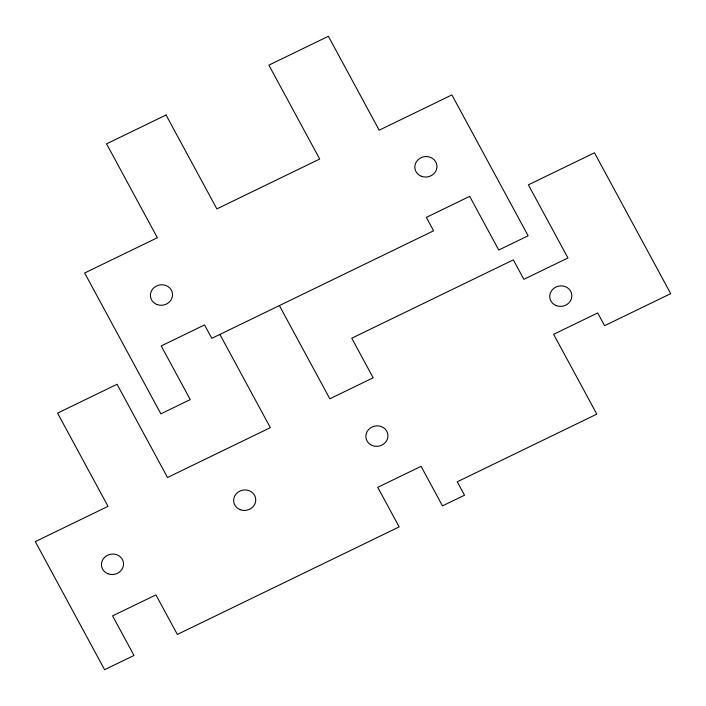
<?xml version="1.0" encoding="UTF-8"?>
<svg xmlns="http://www.w3.org/2000/svg" width="706" height="706" viewBox="0 0 706 706"><rect width="100%" height="100%" fill="white"/><g stroke="black" fill="none" stroke-linecap="round" stroke-linejoin="round"><path stroke-width="1.06" d="M279.382 305.574L329.834 398.802L373.165 377.789L351.756 338.218L513.341 259.87L523.87 279.32L567.942 257.955L528.379 184.848L594.478 152.796L670.7 293.643L604.592 325.695L597.7 312.952L553.628 334.317L596.817 414.131L457.267 481.792L464.522 495.206L442.485 505.893L421.076 466.322L377.745 487.334L399.155 526.905L177.338 634.447L155.92 594.884L112.589 615.888L133.999 655.459L104.62 669.712L35.3 541.608L108.018 506.352L57.565 413.125L117.064 384.276L167.507 477.503L270.336 427.651L219.893 334.423M166.051 114.999L106.553 143.839L157.367 237.737L84.649 272.993L160.871 413.84L190.249 399.596L161.215 345.94L204.555 324.928L211.809 338.342L433.625 230.791L426.371 217.377L469.702 196.365L498.736 250.021L528.123 235.778L451.902 94.931L379.184 130.186L328.378 36.288L268.88 65.137L319.694 159.035L216.866 208.888L166.051 114.999M240.164 509.67A11.084 10.219 -10.5 0 0 255.696 498.851A11.084 10.219 -10.5 0 0 238.213 492.064A11.084 10.219 -10.5 0 0 240.164 509.67M556.257 305.61A11.084 10.219 -10.5 0 0 571.789 294.799A11.084 10.219 -10.5 0 0 554.307 288.004A11.084 10.219 -10.5 0 0 556.257 305.61M372.38 445.565A11.084 10.219 -10.5 0 0 387.903 434.755A11.084 10.219 -10.5 0 0 370.429 427.96A11.084 10.219 -10.5 0 0 372.38 445.565M107.956 573.766A11.084 10.219 -10.5 0 0 123.488 562.956A11.084 10.219 -10.5 0 0 106.006 556.169A11.084 10.219 -10.5 0 0 107.956 573.766M421.367 176.279A11.084 10.219 -10.5 0 0 436.899 165.469A11.084 10.219 -10.5 0 0 419.417 158.673A11.084 10.219 -10.5 0 0 421.367 176.279M156.944 304.489A11.084 10.219 -10.5 0 0 172.476 293.67A11.084 10.219 -10.5 0 0 155.002 286.883A11.084 10.219 -10.5 0 0 156.944 304.489"/></g></svg>
